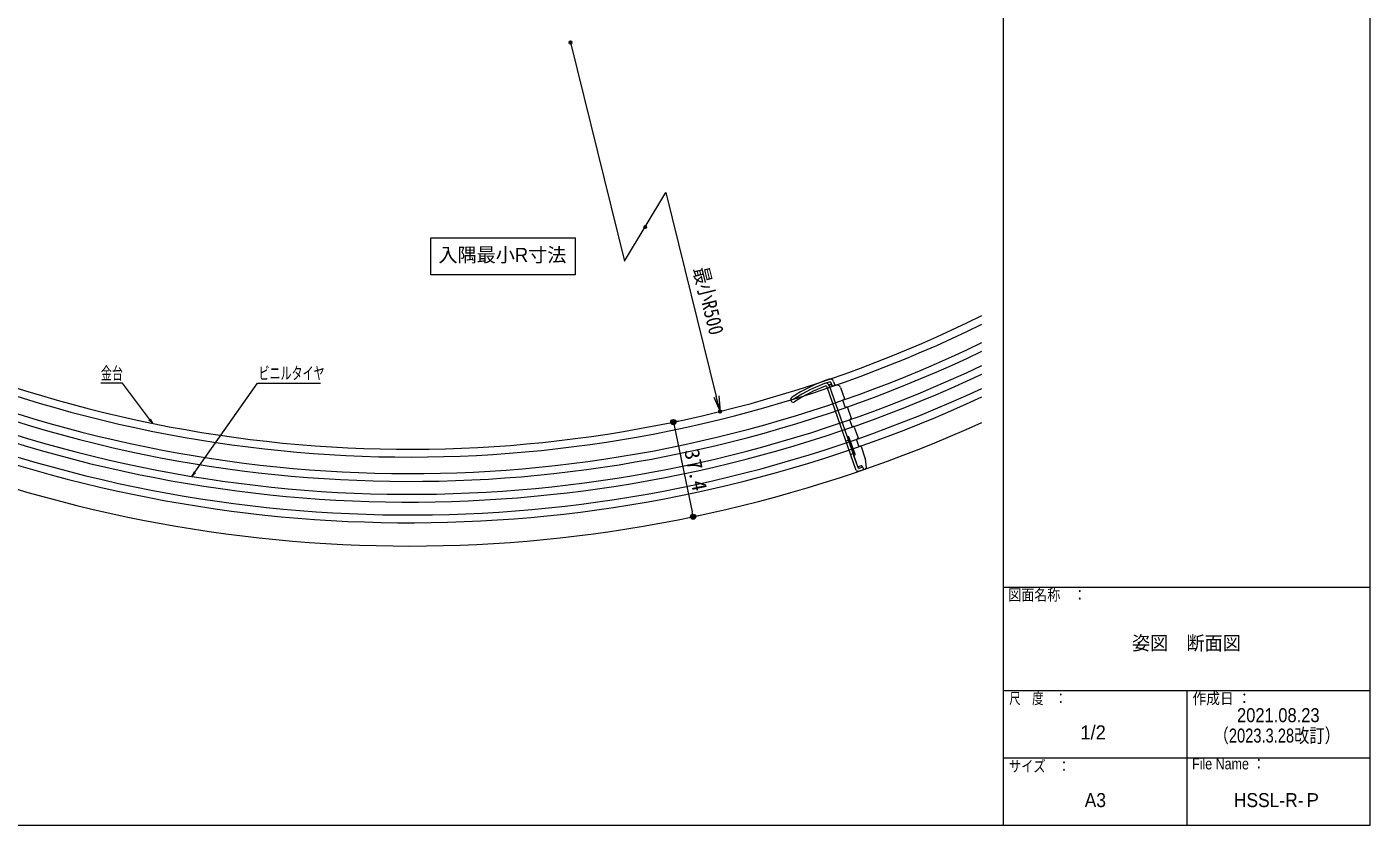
# Model space of a CAD drawing. Units: millimetres, scale not verified. Extents: x -400 to 400, y -277 to 277.
# Drawn here: x -120 to 400, y -277 to 32 of the extents above; entities that cross this region are included whole.
import ezdxf
from ezdxf.enums import TextEntityAlignment as Align

# ---------------------------------------------------------------- set-up
doc = ezdxf.new("R2010")
doc.units = ezdxf.units.MM
doc.header["$LTSCALE"] = 2
doc.header["$PDMODE"] = 32
doc.header["$PDSIZE"] = 1
for name, color, linetype, lineweight in [('0-0_zumenwaku', 6, 'Continuous', 9), ('0-2_0', 1, 'Continuous', 9), ('0-9_CSLAYER33', 3, 'Continuous', 9), ('0-A_Rタイヤ', 3, 'Continuous', 9), ('0-E_7ユーザー', 4, 'Continuous', 9), ('0-F_6文字', 2, 'Continuous', 9)]:
    doc.layers.add(name, color=color, linetype=linetype, lineweight=lineweight)
doc.layers.add('0-1_moji', color=2, linetype='Continuous')
doc.layers.add('0-3_Defpoints', color=7, linetype='Continuous')
doc.styles.add('ＭＳ ゴシック', font='')
doc.styles.add('ＭＳ Ｐゴシック', font='')
doc.styles.get('ＭＳ ゴシック').set_extended_font_data('MS Gothic')
doc.styles.get('ＭＳ Ｐゴシック').set_extended_font_data('MS PGothic')

# ---------------------------------------------------------------- blocks, each defined once
blk = doc.blocks.new('_Open')
at = {"layer": '0-2_0'}
blk.add_line((-2, 0.3333), (0, 0), dxfattribs=at)
blk.add_lwpolyline([(-2, -0.3333), (0, 0), (-2, 0)], dxfattribs=at)
blk = doc.blocks.new('_Origin')
at = {"layer": '0-2_0'}
blk.add_line((0, 0), (-2, 0), dxfattribs=at)
blk.add_circle((0, 0), 1, dxfattribs=at)
blk = doc.blocks.new('MLeader3')
at = {"layer": '0-F_6文字', "color": 1}
blk.add_line((-29.861, -106.235), (-6.127, -106.235), dxfattribs=at)
at = {"layer": '0-F_6文字'}
blk.add_line((-54.496, -140.801), (-55.919, -142.245), dxfattribs=at)
at = {"layer": '0-F_6文字', "color": 1}
blk.add_lwpolyline([(-54.768, -140.609), (-30.581, -106.235), (-29.861, -106.235)], dxfattribs=at)
at = {"layer": '0-F_6文字'}
blk.add_lwpolyline([(-55.041, -140.417), (-55.919, -142.245), (-54.768, -140.609)], dxfattribs=at)
at = {"layer": '0-F_6文字', "style": 'ＭＳ ゴシック', "width": 0.65}
blk.add_text('ビニルタイヤ', height=4.809, dxfattribs=at).set_placement((-30.16, -106.178), align=Align.BOTTOM_LEFT)
blk = doc.blocks.new('MLeader4')
at = {"layer": '0-F_6文字', "color": 1}
blk.add_line((-83.513, -106.235), (-91.159, -106.235), dxfattribs=at)
at = {"layer": '0-F_6文字'}
blk.add_line((-72.02, -119.968), (-71.082, -121.766), dxfattribs=at)
at = {"layer": '0-F_6文字', "color": 1}
blk.add_lwpolyline([(-72.286, -120.169), (-82.793, -106.235), (-83.513, -106.235)], dxfattribs=at)
at = {"layer": '0-F_6文字'}
blk.add_lwpolyline([(-72.552, -120.37), (-71.082, -121.766), (-72.286, -120.169)], dxfattribs=at)
at = {"layer": '0-F_6文字', "style": 'ＭＳ ゴシック', "width": 0.65}
blk.add_text('金台', height=4.809, dxfattribs=at).set_placement((-91.159, -106.186), align=Align.BOTTOM_LEFT)

msp = doc.modelspace()

# ---------------------------------------------------------------- linework, layer by layer
at = {"layer": '0-0_zumenwaku'}
for p, q in [((258.068, 276.932), (258.068, -277.068)), ((258.068, -185.068), (400.068, -185.068)), ((258.068, -225.068), (400.068, -225.068)), ((329.068, -225.068), (329.068, -277.068)), ((258.068, -251.068), (400.068, -251.068))]:
    msp.add_line(p, q, dxfattribs=at)
msp.add_lwpolyline([(-399.932, -277.068), (400.068, -277.068), (400.068, 276.932), (-399.932, 276.932)], close=True, dxfattribs=at)
at = {"layer": '0-3_Defpoints'}
for p in [(90.583, 25.525), (119.527, -45.799), (148.471, -117.123), (130.395, -121.241), (138.026, -157.854), (138.026, -157.854)]:
    msp.add_point(p, dxfattribs=at)
at = {"layer": '0-9_CSLAYER33'}
for p, q in [((201.217, -139.988), (189.918, -107.712)), ((190.993, -107.756), (190.762, -107.096)), ((201.996, -139.185), (190.795, -107.189)), ((191.937, -107.425), (191.48, -106.121)), ((191.55, -106.925), (191.748, -107.491)), ((193.164, -106.996), (191.748, -107.491)), ((195.075, -107.916), (196.582, -112.22)), ((196.025, -113.05), (196.818, -115.316)), ((196.398, -112.602), (196.209, -112.668)), ((197.201, -115.5), (197.389, -115.434)), ((197.772, -115.618), (199.225, -119.77)), ((198.669, -120.601), (199.462, -122.866)), ((199.041, -120.153), (198.853, -120.219)), ((199.844, -123.05), (200.033, -122.984)), ((200.415, -123.168), (201.869, -127.321)), ((197.203, -128.52), (198.147, -128.19)), ((198.111, -126.878), (197.922, -126.944)), ((201.312, -128.152), (202.105, -130.417)), ((201.685, -127.703), (201.496, -127.77)), ((199.02, -133.711), (199.964, -133.381)), ((202.487, -130.601), (202.676, -130.535)), ((203.058, -130.719), (204.7, -135.41)), ((203.964, -139.662), (201.982, -140.356)), ((203.634, -138.718), (202.124, -139.247)), ((203.662, -138.496), (204.058, -139.629)), ((203.761, -138.779), (204.025, -139.535)), ((203.893, -139.157), (203.913, -139.157))]:
    msp.add_line(p, q, dxfattribs=at)
msp.add_lwpolyline([(192.328, -105.516), (192.881, -107.095), (191.937, -107.425)], dxfattribs=at)
for centre, radius, start, end in [((207.231, -157.166), 55, 107.48007, 124.32032), ((207.231, -157.166), 54, 107.79189, 124.32032), ((207.231, -157.166), 53, 109.95028, 124.32032), ((189.535, -107.525), 1.3, 19.2942, 109.62037), ((189.352, -107.91), 0.6, 19.2942, 109.95028), ((191.101, -105.945), 1.3, 19.2942, 107.48007), ((190.914, -106.32), 0.6, 19.2942, 107.79189), ((191.172, -107.057), 0.4, 19.2942, 199.2942), ((193.66, -108.412), 1.5, 19.2942, 109.2942), ((176.785, -112.567), 1, 124.32032, 304.32032), ((196.308, -112.951), 0.3, 109.2942, 199.2942), ((196.299, -112.319), 0.3, 289.2942, 19.2942), ((197.101, -115.217), 0.3, 199.2942, 289.2942), ((197.488, -115.717), 0.3, 19.2942, 109.2942), ((198.952, -120.502), 0.3, 109.2942, 199.2942), ((198.942, -119.87), 0.3, 289.2942, 19.2942), ((199.745, -122.767), 0.3, 199.2942, 289.2942), ((200.132, -123.267), 0.3, 19.2942, 109.2942), ((197.856, -126.755), 0.2, 199.2942, 289.2942), ((198.177, -127.067), 0.2, 19.2942, 109.2942), ((201.595, -128.053), 0.3, 109.2942, 199.2942), ((201.586, -127.42), 0.3, 289.2942, 19.2942), ((202.388, -130.318), 0.3, 199.2942, 289.2942), ((202.775, -130.818), 0.3, 19.2942, 109.2942), ((201.784, -139.79), 0.6, 199.2942, 289.2942), ((202.09, -139.152), 0.1, 199.2942, 289.2942), ((203.667, -138.812), 0.1, 19.2942, 109.2942), ((203.931, -139.568), 0.1, 289.2942, 19.2942)]:
    msp.add_arc(centre, radius, start, end, dxfattribs=at)
at = {"layer": '0-A_Rタイヤ'}
for p, q in [((200.712, -133.702), (198.366, -127)), ((200.629, -133.466), (198.614, -127.708)), ((201.633, -138.147), (200.278, -134.278)), ((200.401, -134.023), (200.589, -133.957)), ((203.025, -138.19), (202.27, -138.454)), ((204.058, -139.629), (204.631, -139.429)), ((204.7, -135.41), (204.964, -138.919))]:
    msp.add_line(p, q, dxfattribs=at)
for centre, radius, start, end in [((200.467, -134.211), 0.2, 109.2942, 199.2942), ((200.523, -133.768), 0.2, 289.2942, 19.2942), ((202.105, -137.982), 0.5, 199.2942, 289.2942), ((203.19, -138.662), 0.5, 19.2942, 109.2942), ((204.465, -138.957), 0.5, 289.2942, 4.2942)]:
    msp.add_arc(centre, radius, start, end, dxfattribs=at)
at = {"layer": '0-E_7ユーザー', "color": 1}
for p, q in [((130.804, -123.199), (137.618, -155.896)), ((132.353, -120.833), (131.374, -121.037)), ((139.984, -157.446), (139.005, -157.65))]:
    msp.add_line(p, q, dxfattribs=at)
msp.add_lwpolyline([(90.583, 25.525), (111.516, -59.078), (127.538, -32.52), (147.03, -111.299)], dxfattribs=at)
at = {"layer": '0-E_7ユーザー', "color": 3}
msp.add_lwpolyline([(36.593, -50.043), (92.356, -50.043), (92.356, -64.3), (36.593, -64.3)], close=True, dxfattribs=at)
at = {"layer": '0-E_7ユーザー'}
for radius, start, end in [(500, 249.76439, 296.28541), (503, 249.76871, 296.11675), (509.4, 249.77786, 295.76437), (512.4, 249.78212, 295.60257), (520.4, 249.79342, 295.18126), (517.4, 249.78919, 295.33755), (525.4, 249.80043, 294.92516), (528.4, 249.80462, 294.77408), (537.4, 249.81711, 294.33202)]:
    msp.add_arc((28.381, 368.241), radius, start, end, dxfattribs=at)

# ---------------------------------------------------------------- block references
at = {"layer": '0-E_7ユーザー', "xscale": 3, "yscale": 3, "rotation": 283.89714}
msp.add_blockref('_Open', (148.471, -117.123), dxfattribs=at)
at = {"layer": '0-E_7ユーザー'}
for p, rotation in [((130.395, -121.241), 101.77266), ((138.026, -157.854), 281.77266)]:
    msp.add_blockref('_Origin', p, dxfattribs=dict(at, rotation=rotation))
at = {"layer": '0-F_6文字'}
for name in ['MLeader4', 'MLeader3']:
    msp.add_blockref(name, (0, 0), dxfattribs=at)

# ---------------------------------------------------------------- texts
at = {"layer": '0-0_zumenwaku', "style": 'ＭＳ Ｐゴシック'}
for s, height, width, p in [('図面名称\u3000：', 4.338, 0.85, (260.03, -191.534)), ('尺\u3000度\u3000：', 4.34, 0.75, (260.374, -231.534)), ('作成日 ：', 4.338, 0.9, (331.326, -231.554)), ('サイズ\u3000：', 4.338, 0.8, (260.282, -257.762)), ('File Name ：', 4.338, 0.85, (331.166, -256.83))]:
    msp.add_text(s, height=height, dxfattribs=dict(at, width=width)).set_placement(p, align=Align.BOTTOM_LEFT)
at = {"layer": '0-1_moji', "style": 'ＭＳ Ｐゴシック'}
for s, height, p in [('入隅最小R寸法', 5.425, (39.475, -60.939)), ('1/2', 5.423, (287.918, -245.578))]:
    msp.add_text(s, height=height, dxfattribs=at).set_placement(p, align=Align.BOTTOM_LEFT)
for s, width, p in [('姿図\u3000断面図', 0.95, (307.896, -210.993)), ('2021.08.23', 0.9, (348.553, -238.894)), ('（2023.3.28改訂）', 0.8, (339.481, -246.78)), ('A3', 0.95, (289.593, -271.742)), ('HSSL-R-Ｐ', 0.95, (347.328, -271.742))]:
    msp.add_text(s, height=5.423, dxfattribs=dict(at, width=width)).set_placement(p, align=Align.BOTTOM_LEFT)
at = {"layer": '0-E_7ユーザー', "color": 2, "style": 'ＭＳ ゴシック'}
for s, rotation, width, p in [('最小R500', 283.897, 0.85, (136.373, -62.428)), ('37.4', 281.773, 1.05, (132.899, -132.569))]:
    msp.add_text(s, height=5.777, rotation=rotation, dxfattribs=dict(at, width=width)).set_placement(p, align=Align.BOTTOM_LEFT)

doc.saveas('drawing.dxf')
